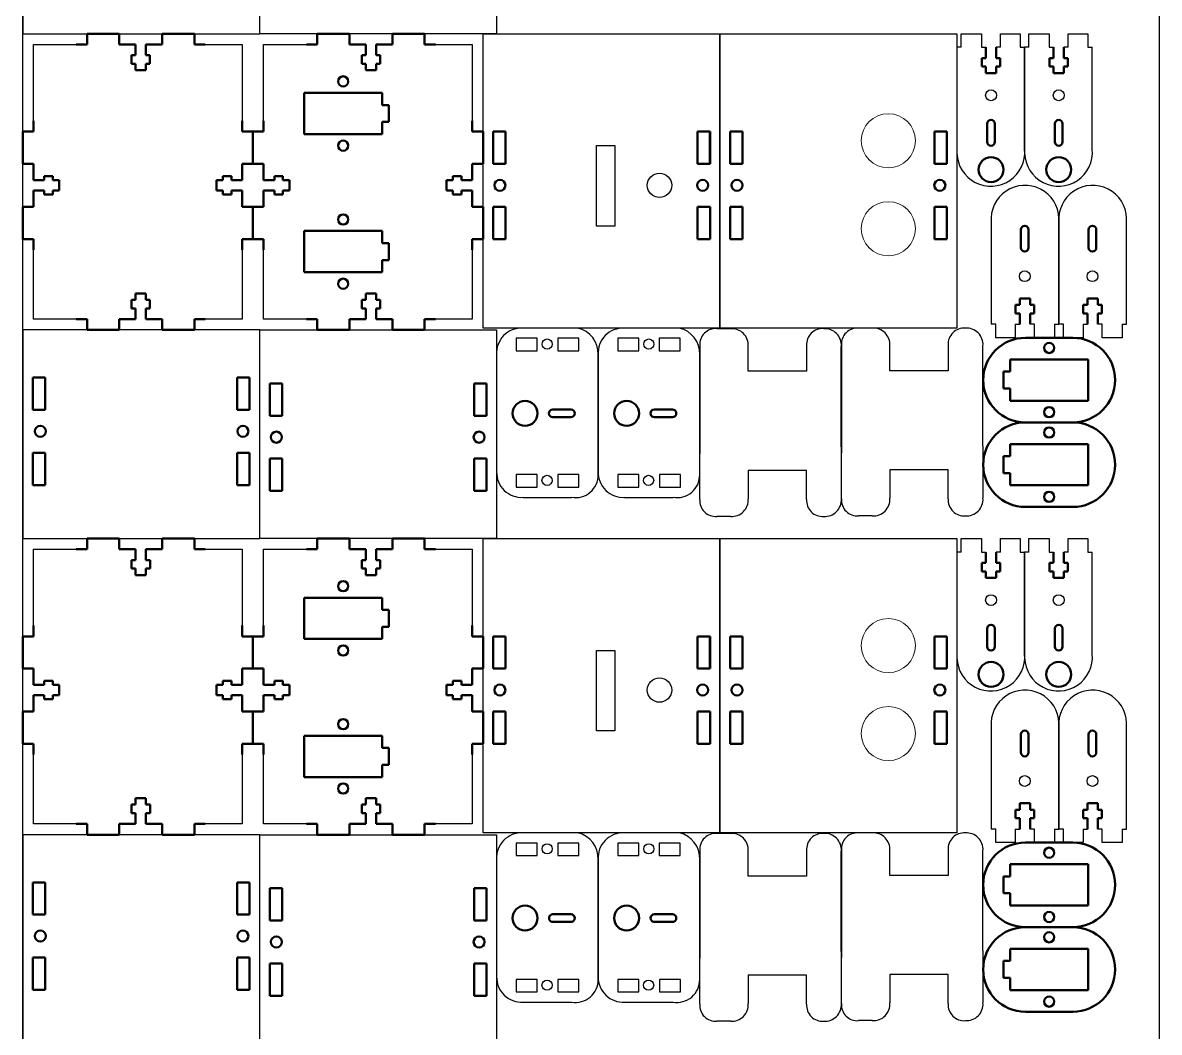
# Model space of a CAD drawing. Header units: millimetres. Extents: x 3153 to 3489, y 398 to 1818.
# Drawn here: x 3153.4 to 3489.2, y 1075.6 to 1374 of the extents above; entities that cross this region are included whole.
import ezdxf

# ---------------------------------------------------------------- set-up
doc = ezdxf.new("R2010")
doc.units = ezdxf.units.MM
doc.layers.add('Visible (ANSI)', color=7, linetype='Continuous', lineweight=50)

msp = doc.modelspace()

# ---------------------------------------------------------------- linework, layer by layer
for p, q in [((3430.66, 1366.7), (3430.66, 1370.7)), ((3430.66, 1370.7), (3436.6, 1370.7)), ((3436.6, 1370.7), (3436.6, 1366.7)), ((3442.25, 1366.7), (3442.25, 1370.7)), ((3442.25, 1370.7), (3448.05, 1370.7)), ((3448.05, 1370.7), (3448.05, 1366.7)), ((3450.66, 1366.7), (3450.66, 1370.7)), ((3450.66, 1370.7), (3456.6, 1370.7)), ((3456.6, 1370.7), (3456.6, 1366.7)), ((3462.25, 1366.7), (3462.25, 1370.7)), ((3462.25, 1370.7), (3468.05, 1370.7)), ((3468.05, 1370.7), (3468.05, 1366.7)), ((3429.38, 1366.7), (3429.38, 1335.4)), ((3430.66, 1366.7), (3429.38, 1366.7)), ((3436.6, 1366.7), (3437.9, 1366.7)), ((3442.25, 1366.7), (3440.95, 1366.7)), ((3448.05, 1366.7), (3449.38, 1366.7)), ((3449.38, 1336.57), (3449.38, 1366.7)), ((3449.38, 1366.7), (3449.38, 1335.4)), ((3450.66, 1366.7), (3449.38, 1366.7)), ((3456.6, 1366.7), (3457.9, 1366.7)), ((3462.25, 1366.7), (3460.95, 1366.7)), ((3468.05, 1366.7), (3469.38, 1366.7)), ((3469.38, 1336.57), (3469.38, 1366.7)), ((3439.5, 1314.98), (3439.5, 1284.85)), ((3459.5, 1284.85), (3459.5, 1316.15)), ((3459.5, 1314.98), (3459.5, 1284.85)), ((3479.5, 1284.85), (3479.5, 1316.15)), ((3317.35, 1283.7), (3301.08, 1283.7)), ((3347.35, 1283.7), (3331.08, 1283.7)), ((3362.53, 1283.54), (3358.49, 1283.54)), ((3404.38, 1283.7), (3400.34, 1283.7)), ((3440.83, 1284.85), (3439.5, 1284.85)), ((3440.83, 1280.85), (3440.83, 1284.85)), ((3446.63, 1284.85), (3446.63, 1280.85)), ((3446.63, 1284.85), (3447.93, 1284.85)), ((3452.28, 1284.85), (3450.98, 1284.85)), ((3452.28, 1280.85), (3452.28, 1284.85)), ((3458.22, 1284.85), (3459.5, 1284.85)), ((3458.22, 1284.85), (3458.22, 1280.85)), ((3460.83, 1284.85), (3459.5, 1284.85)), ((3460.83, 1280.85), (3460.83, 1284.85)), ((3466.63, 1284.85), (3466.63, 1280.85)), ((3466.63, 1284.85), (3467.93, 1284.85)), ((3472.28, 1284.85), (3470.98, 1284.85)), ((3472.28, 1280.85), (3472.28, 1284.85)), ((3478.22, 1284.85), (3479.5, 1284.85)), ((3478.22, 1284.85), (3478.22, 1280.85)), ((3446.63, 1280.85), (3440.83, 1280.85)), ((3458.22, 1280.85), (3452.28, 1280.85)), ((3466.63, 1280.85), (3460.83, 1280.85)), ((3478.22, 1280.85), (3472.28, 1280.85)), ((3323.4, 1240.4), (3323.4, 1276.5)), ((3353.4, 1278.52), (3353.4, 1272.95)), ((3353.4, 1240.4), (3353.4, 1276.5)), ((3367.73, 1270.95), (3367.73, 1278.32)), ((3384.94, 1278.52), (3384.94, 1270.95)), ((3395.23, 1272.95), (3395.23, 1278.32)), ((3395.24, 1278.68), (3395.24, 1273.12)), ((3409.58, 1271.12), (3409.58, 1278.49)), ((3426.79, 1278.68), (3426.79, 1271.12)), ((3437.08, 1273.12), (3437.08, 1278.49)), ((3293.4, 1275.82), (3293.4, 1241.24)), ((3323.4, 1275.82), (3323.4, 1241.24)), ((3353.4, 1272.95), (3353.4, 1246.68)), ((3395.23, 1248.65), (3395.23, 1272.95)), ((3395.24, 1273.12), (3395.24, 1246.85)), ((3437.08, 1248.81), (3437.08, 1273.12)), ((3384.94, 1270.95), (3367.73, 1270.95)), ((3426.79, 1271.12), (3409.58, 1271.12)), ((3353.4, 1233.08), (3353.4, 1248.65)), ((3395.23, 1248.65), (3395.23, 1233.28)), ((3395.24, 1233.25), (3395.24, 1248.81)), ((3437.08, 1248.81), (3437.08, 1233.44)), ((3384.94, 1241.65), (3367.73, 1241.65)), ((3367.73, 1241.65), (3367.73, 1233.28)), ((3384.94, 1233.08), (3384.94, 1241.65)), ((3426.79, 1241.81), (3409.58, 1241.81)), ((3409.58, 1241.81), (3409.58, 1233.44)), ((3426.79, 1233.25), (3426.79, 1241.81)), ((3301.21, 1233.7), (3315.52, 1233.7)), ((3331.21, 1233.7), (3345.52, 1233.7)), ((3362.53, 1228.06), (3358.49, 1228.06)), ((3404.38, 1228.23), (3400.34, 1228.23)), ((3430.66, 1217.53), (3430.66, 1221.53)), ((3430.66, 1221.53), (3436.6, 1221.53)), ((3436.6, 1221.53), (3436.6, 1217.53)), ((3442.25, 1217.53), (3442.25, 1221.53)), ((3442.25, 1221.53), (3448.05, 1221.53)), ((3448.05, 1221.53), (3448.05, 1217.53)), ((3450.66, 1217.53), (3450.66, 1221.53)), ((3450.66, 1221.53), (3456.6, 1221.53)), ((3456.6, 1221.53), (3456.6, 1217.53)), ((3462.25, 1217.53), (3462.25, 1221.53)), ((3462.25, 1221.53), (3468.05, 1221.53)), ((3468.05, 1221.53), (3468.05, 1217.53)), ((3429.38, 1217.53), (3429.38, 1186.22)), ((3430.66, 1217.53), (3429.38, 1217.53)), ((3436.6, 1217.53), (3437.9, 1217.53)), ((3442.25, 1217.53), (3440.95, 1217.53)), ((3448.05, 1217.53), (3449.38, 1217.53)), ((3449.38, 1187.4), (3449.38, 1217.53)), ((3449.38, 1217.53), (3449.38, 1186.22)), ((3450.66, 1217.53), (3449.38, 1217.53)), ((3456.6, 1217.53), (3457.9, 1217.53)), ((3462.25, 1217.53), (3460.95, 1217.53)), ((3468.05, 1217.53), (3469.38, 1217.53)), ((3469.38, 1187.4), (3469.38, 1217.53)), ((3439.5, 1165.81), (3439.5, 1135.68)), ((3459.5, 1135.68), (3459.5, 1166.98)), ((3459.5, 1165.81), (3459.5, 1135.68)), ((3479.5, 1135.68), (3479.5, 1166.98)), ((3440.83, 1135.68), (3439.5, 1135.68)), ((3440.83, 1131.68), (3440.83, 1135.68)), ((3446.63, 1135.68), (3446.63, 1131.68)), ((3446.63, 1135.68), (3447.93, 1135.68)), ((3452.28, 1135.68), (3450.98, 1135.68)), ((3452.28, 1131.68), (3452.28, 1135.68)), ((3458.22, 1135.68), (3459.5, 1135.68)), ((3458.22, 1135.68), (3458.22, 1131.68)), ((3460.83, 1135.68), (3459.5, 1135.68)), ((3460.83, 1131.68), (3460.83, 1135.68)), ((3466.63, 1135.68), (3466.63, 1131.68)), ((3466.63, 1135.68), (3467.93, 1135.68)), ((3472.28, 1135.68), (3470.98, 1135.68)), ((3472.28, 1131.68), (3472.28, 1135.68)), ((3478.22, 1135.68), (3479.5, 1135.68)), ((3478.22, 1135.68), (3478.22, 1131.68)), ((3317.35, 1134.53), (3301.08, 1134.53)), ((3347.35, 1134.53), (3331.08, 1134.53)), ((3362.54, 1134.36), (3358.49, 1134.36)), ((3404.38, 1134.53), (3400.34, 1134.53)), ((3446.63, 1131.68), (3440.83, 1131.68)), ((3458.22, 1131.68), (3452.28, 1131.68)), ((3466.63, 1131.68), (3460.83, 1131.68)), ((3478.22, 1131.68), (3472.28, 1131.68)), ((3353.4, 1129.34), (3353.4, 1123.78)), ((3367.73, 1121.78), (3367.73, 1129.15)), ((3384.94, 1129.34), (3384.94, 1121.78)), ((3395.23, 1123.78), (3395.23, 1129.15)), ((3395.24, 1129.51), (3395.24, 1123.95)), ((3409.58, 1121.95), (3409.58, 1129.31)), ((3426.79, 1129.51), (3426.79, 1121.95)), ((3437.08, 1123.95), (3437.08, 1129.31)), ((3293.4, 1126.64), (3293.4, 1092.07)), ((3323.4, 1091.23), (3323.4, 1127.33)), ((3323.4, 1126.64), (3323.4, 1092.07)), ((3353.4, 1091.23), (3353.4, 1127.33)), ((3353.4, 1123.78), (3353.4, 1097.51)), ((3384.94, 1121.78), (3367.73, 1121.78)), ((3395.23, 1099.47), (3395.23, 1123.78)), ((3395.24, 1123.95), (3395.24, 1097.68)), ((3426.79, 1121.95), (3409.58, 1121.95)), ((3437.08, 1099.64), (3437.08, 1123.95)), ((3353.4, 1083.91), (3353.4, 1099.47)), ((3395.23, 1099.47), (3395.23, 1084.1)), ((3395.24, 1084.08), (3395.24, 1099.64)), ((3437.08, 1099.64), (3437.08, 1084.27)), ((3384.94, 1092.47), (3367.73, 1092.47)), ((3367.73, 1092.47), (3367.73, 1084.1)), ((3384.94, 1083.91), (3384.94, 1092.47)), ((3426.79, 1092.64), (3409.58, 1092.64)), ((3409.58, 1092.64), (3409.58, 1084.27)), ((3426.79, 1084.08), (3426.79, 1092.64)), ((3301.21, 1084.53), (3315.52, 1084.53)), ((3331.21, 1084.53), (3345.52, 1084.53)), ((3362.54, 1078.89), (3358.49, 1078.89)), ((3404.38, 1079.05), (3400.34, 1079.05))]:
    msp.add_line(p, q)
at = {"color": 114, "true_color": 0x139b48}
msp.add_lwpolyline([(3153.39, 1818.22), (3489.16, 1818.22), (3489.16, 398.22), (3153.39, 398.22)], close=True, dxfattribs=at)
for points in [[(3223.4, 1432.34), (3153.4, 1432.34), (3153.4, 1370.7), (3223.4, 1370.7)], [(3293.4, 1370.7), (3223.4, 1370.7), (3223.4, 1432.34), (3293.4, 1432.34)], [(3289.38, 1370.7), (3359.38, 1370.7), (3359.38, 1283.7), (3289.38, 1283.7)], [(3359.38, 1370.7), (3429.38, 1370.7), (3429.38, 1283.7), (3359.38, 1283.7)], [(3322.92, 1337.64), (3328.34, 1337.64), (3328.34, 1313.84), (3322.92, 1313.84)], [(3223.4, 1283.17), (3153.4, 1283.17), (3153.4, 1221.53), (3223.4, 1221.53)], [(3293.4, 1221.53), (3223.4, 1221.53), (3223.4, 1283.17), (3293.4, 1283.17)], [(3299.16, 1277.01), (3305.36, 1277.01), (3305.36, 1280.71), (3299.16, 1280.71)], [(3311.46, 1277.01), (3317.66, 1277.01), (3317.66, 1280.71), (3311.46, 1280.71)], [(3329.16, 1277.01), (3335.36, 1277.01), (3335.36, 1280.71), (3329.16, 1280.71)], [(3341.46, 1277.01), (3347.66, 1277.01), (3347.66, 1280.71), (3341.46, 1280.71)], [(3299.17, 1236.7), (3305.37, 1236.7), (3305.37, 1240.4), (3299.17, 1240.4)], [(3311.47, 1236.7), (3317.67, 1236.7), (3317.67, 1240.4), (3311.47, 1240.4)], [(3329.17, 1236.7), (3335.37, 1236.7), (3335.37, 1240.4), (3329.17, 1240.4)], [(3341.47, 1236.7), (3347.67, 1236.7), (3347.67, 1240.4), (3341.47, 1240.4)], [(3289.38, 1221.53), (3359.38, 1221.53), (3359.38, 1134.53), (3289.38, 1134.53)], [(3359.38, 1221.53), (3429.38, 1221.53), (3429.38, 1134.53), (3359.38, 1134.53)], [(3322.92, 1188.47), (3328.34, 1188.47), (3328.34, 1164.67), (3322.92, 1164.67)], [(3223.4, 1133.99), (3153.4, 1133.99), (3153.4, 1072.35), (3223.4, 1072.35)], [(3293.4, 1072.36), (3223.4, 1072.35), (3223.4, 1133.99), (3293.4, 1134)], [(3299.16, 1127.83), (3305.36, 1127.83), (3305.36, 1131.53), (3299.16, 1131.53)], [(3311.46, 1127.83), (3317.66, 1127.83), (3317.66, 1131.53), (3311.46, 1131.53)], [(3329.16, 1127.83), (3335.36, 1127.83), (3335.36, 1131.53), (3329.16, 1131.53)], [(3341.46, 1127.83), (3347.66, 1127.83), (3347.66, 1131.53), (3341.46, 1131.53)], [(3299.17, 1087.53), (3305.37, 1087.53), (3305.37, 1091.23), (3299.17, 1091.23)], [(3311.47, 1087.53), (3317.67, 1087.53), (3317.67, 1091.23), (3311.47, 1091.23)], [(3329.17, 1087.53), (3335.37, 1087.53), (3335.37, 1091.23), (3329.17, 1091.23)], [(3341.47, 1087.53), (3347.67, 1087.53), (3347.67, 1091.23), (3341.47, 1091.23)]]:
    msp.add_lwpolyline(points, close=True)
for points in [[(3156.57, 1367.52), (3172.39, 1367.53)], [(3156.57, 1341.79), (3156.57, 1367.52)], [(3204.14, 1367.53), (3218.21, 1367.53)], [(3218.21, 1367.53), (3218.21, 1341.79)], [(3224.56, 1367.52), (3240.38, 1367.53)], [(3224.56, 1341.79), (3224.56, 1367.52)], [(3272.13, 1367.53), (3286.2, 1367.53)], [(3286.2, 1367.53), (3286.2, 1341.79)], [(3172.39, 1286.34), (3156.57, 1286.34), (3156.57, 1310.04)], [(3218.21, 1310.04), (3218.21, 1286.34), (3204.14, 1286.34)], [(3240.38, 1286.34), (3224.56, 1286.34), (3224.56, 1310.04)], [(3286.2, 1310.04), (3286.2, 1286.34), (3272.13, 1286.34)], [(3156.57, 1218.35), (3172.39, 1218.35)], [(3156.57, 1192.62), (3156.57, 1218.35)], [(3204.14, 1218.35), (3218.21, 1218.35)], [(3218.21, 1218.35), (3218.21, 1192.62)], [(3224.56, 1218.35), (3240.38, 1218.35)], [(3224.56, 1192.62), (3224.56, 1218.35)], [(3272.13, 1218.35), (3286.21, 1218.35)], [(3286.21, 1218.35), (3286.21, 1192.62)], [(3172.39, 1137.17), (3156.57, 1137.17), (3156.57, 1160.87)], [(3218.21, 1160.87), (3218.21, 1137.17), (3204.14, 1137.17)], [(3240.38, 1137.17), (3224.56, 1137.17), (3224.56, 1160.87)], [(3286.21, 1160.87), (3286.21, 1137.17), (3272.13, 1137.17)]]:
    msp.add_lwpolyline(points)
for centre, radius in [((3439.46, 1352.51), 1.6), ((3459.46, 1352.51), 1.6), ((3341.51, 1325.92), 3.6), ((3449.42, 1299.04), 1.6), ((3469.42, 1299.04), 1.6), ((3308.34, 1279), 1.5), ((3338.34, 1279), 1.5), ((3308.29, 1238.72), 1.5), ((3338.29, 1238.72), 1.5), ((3439.46, 1203.33), 1.6), ((3459.46, 1203.33), 1.6), ((3341.51, 1176.74), 3.6), ((3449.42, 1149.87), 1.6), ((3469.42, 1149.87), 1.6), ((3308.34, 1129.83), 1.5), ((3338.34, 1129.83), 1.5), ((3308.29, 1089.55), 1.5), ((3338.29, 1089.55), 1.5)]:
    msp.add_circle(centre, radius)
at = {"color": 7, "linetype": 'Continuous', "lineweight": 15}
for centre in [(3409.13, 1339.07), (3409.13, 1313.07), (3409.13, 1189.9), (3409.13, 1163.9)]:
    msp.add_circle(centre, 8, dxfattribs=at)
for centre, radius, start, end in [((3439.4, 1335.66), 10.02, 181.5316, 5.1889), ((3459.4, 1335.66), 10.02, 181.5316, 5.1889), ((3449.48, 1315.89), 10.02, 1.5316, 185.1889), ((3469.48, 1315.89), 10.02, 1.5316, 185.1889), ((3300.71, 1276.38), 7.33, 87.1208, 184.3987), ((3315.72, 1276.19), 7.68, 357.7118, 77.7969), ((3330.71, 1276.38), 7.33, 87.1208, 184.3987), ((3345.72, 1276.19), 7.68, 357.7118, 77.7969), ((3358.1, 1278.84), 4.71, 85.2541, 183.942), ((3362.84, 1278.64), 4.91, 356.28, 93.524), ((3389.65, 1278.84), 4.71, 85.2541, 183.942), ((3390.34, 1278.64), 4.91, 356.28, 93.524), ((3399.95, 1279.01), 4.71, 85.2541, 183.942), ((3404.68, 1278.81), 4.91, 356.28, 93.524), ((3431.49, 1279.01), 4.71, 85.2541, 183.942), ((3432.18, 1278.81), 4.91, 356.28, 93.524), ((3300.78, 1241.08), 7.39, 178.7171, 273.3578), ((3316.69, 1240.31), 6.71, 260.0099, 0.7789), ((3330.78, 1241.08), 7.39, 178.7171, 273.3578), ((3346.69, 1240.31), 6.71, 260.0099, 0.7789), ((3358.1, 1232.76), 4.71, 176.058, 274.7459), ((3362.84, 1232.96), 4.91, 266.476, 3.72), ((3389.65, 1232.76), 4.71, 176.058, 274.7459), ((3390.34, 1232.96), 4.91, 266.476, 3.72), ((3399.95, 1232.93), 4.71, 176.058, 274.7459), ((3404.68, 1233.12), 4.91, 266.476, 3.72), ((3431.49, 1232.93), 4.71, 176.058, 274.7459), ((3432.18, 1233.12), 4.91, 266.476, 3.72), ((3439.4, 1186.49), 10.02, 181.5316, 5.1889), ((3459.4, 1186.49), 10.02, 181.5316, 5.1889), ((3449.48, 1166.71), 10.02, 1.5316, 185.1889), ((3469.48, 1166.71), 10.02, 1.5316, 185.1889), ((3300.71, 1127.21), 7.33, 87.1208, 184.3987), ((3315.72, 1127.02), 7.68, 357.7118, 77.7969), ((3330.71, 1127.21), 7.33, 87.1208, 184.3987), ((3345.72, 1127.02), 7.68, 357.7118, 77.7969), ((3358.1, 1129.67), 4.71, 85.2541, 183.942), ((3362.84, 1129.47), 4.91, 356.28, 93.524), ((3389.65, 1129.67), 4.71, 85.2541, 183.942), ((3390.34, 1129.47), 4.91, 356.28, 93.524), ((3399.95, 1129.83), 4.71, 85.2541, 183.942), ((3404.68, 1129.63), 4.91, 356.28, 93.524), ((3431.49, 1129.83), 4.71, 85.2541, 183.942), ((3432.18, 1129.63), 4.91, 356.28, 93.524), ((3300.78, 1091.9), 7.39, 178.7171, 273.3578), ((3330.78, 1091.9), 7.39, 178.7171, 273.3578), ((3316.69, 1091.14), 6.71, 260.0099, 0.7789), ((3346.69, 1091.14), 6.71, 260.0099, 0.7789), ((3358.1, 1083.59), 4.71, 176.058, 274.7459), ((3362.84, 1083.79), 4.91, 266.476, 3.72), ((3389.65, 1083.59), 4.71, 176.058, 274.7459), ((3390.34, 1083.79), 4.91, 266.476, 3.72), ((3399.95, 1083.75), 4.71, 176.058, 274.7459), ((3404.68, 1083.95), 4.91, 266.476, 3.72), ((3431.49, 1083.75), 4.71, 176.058, 274.7459), ((3432.18, 1083.95), 4.91, 266.476, 3.72)]:
    msp.add_arc(centre, radius, start, end)
at = {"layer": 'Visible (ANSI)'}
for p, q in [((3172.39, 1370.7), (3181.91, 1370.7)), ((3172.39, 1367.53), (3172.39, 1370.7)), ((3181.91, 1370.7), (3181.91, 1367.53)), ((3194.61, 1370.7), (3204.14, 1370.7)), ((3194.61, 1367.53), (3194.61, 1370.7)), ((3204.14, 1370.7), (3204.14, 1367.53)), ((3240.38, 1370.7), (3249.91, 1370.7)), ((3240.38, 1367.53), (3240.38, 1370.7)), ((3249.91, 1370.7), (3249.91, 1367.53)), ((3262.61, 1370.7), (3272.13, 1370.7)), ((3262.61, 1367.53), (3262.61, 1370.7)), ((3272.13, 1370.7), (3272.13, 1367.53)), ((3169.21, 1367.53), (3172.39, 1367.53)), ((3181.91, 1367.53), (3186.74, 1367.53)), ((3186.74, 1367.53), (3186.74, 1364.35)), ((3189.79, 1364.35), (3189.79, 1367.53)), ((3189.79, 1367.53), (3194.61, 1367.53)), ((3204.14, 1367.53), (3207.31, 1367.53)), ((3237.21, 1367.53), (3240.38, 1367.53)), ((3249.91, 1367.53), (3254.73, 1367.53)), ((3254.73, 1367.53), (3254.73, 1364.35)), ((3257.78, 1364.35), (3257.78, 1367.53)), ((3257.78, 1367.53), (3262.61, 1367.53)), ((3272.13, 1367.53), (3275.31, 1367.53)), ((3437.9, 1363.53), (3437.9, 1366.7)), ((3440.95, 1366.7), (3440.95, 1363.53)), ((3457.9, 1363.53), (3457.9, 1366.7)), ((3460.95, 1366.7), (3460.95, 1363.53)), ((3185.53, 1364.35), (3185.53, 1361.81)), ((3186.74, 1364.35), (3185.53, 1364.35)), ((3190.99, 1364.35), (3189.79, 1364.35)), ((3190.99, 1361.81), (3190.99, 1364.35)), ((3253.53, 1364.35), (3253.53, 1361.81)), ((3254.73, 1364.35), (3253.53, 1364.35)), ((3258.99, 1364.35), (3257.78, 1364.35)), ((3258.99, 1361.81), (3258.99, 1364.35)), ((3436.69, 1363.53), (3437.9, 1363.53)), ((3436.69, 1360.99), (3436.69, 1363.53)), ((3440.95, 1363.53), (3442.15, 1363.53)), ((3442.15, 1363.53), (3442.15, 1360.99)), ((3456.69, 1363.53), (3457.9, 1363.53)), ((3456.69, 1360.99), (3456.69, 1363.53)), ((3460.95, 1363.53), (3462.15, 1363.53)), ((3462.15, 1363.53), (3462.15, 1360.99)), ((3185.53, 1361.81), (3186.74, 1361.81)), ((3186.74, 1361.81), (3186.74, 1359.91)), ((3186.74, 1359.91), (3189.79, 1359.91)), ((3189.79, 1361.81), (3190.99, 1361.81)), ((3189.79, 1359.91), (3189.79, 1361.81)), ((3253.53, 1361.81), (3254.73, 1361.81)), ((3254.73, 1361.81), (3254.73, 1359.91)), ((3254.73, 1359.91), (3257.78, 1359.91)), ((3257.78, 1361.81), (3258.99, 1361.81)), ((3257.78, 1359.91), (3257.78, 1361.81)), ((3437.9, 1360.99), (3436.69, 1360.99)), ((3437.9, 1359.08), (3437.9, 1360.99)), ((3440.95, 1360.99), (3440.95, 1359.08)), ((3442.15, 1360.99), (3440.95, 1360.99)), ((3457.9, 1360.99), (3456.69, 1360.99)), ((3457.9, 1359.08), (3457.9, 1360.99)), ((3460.95, 1360.99), (3460.95, 1359.08)), ((3462.15, 1360.99), (3460.95, 1360.99)), ((3440.95, 1359.08), (3437.9, 1359.08)), ((3460.95, 1359.08), (3457.9, 1359.08)), ((3236.58, 1341.03), (3236.58, 1353.23)), ((3236.58, 1353.23), (3259.58, 1353.23)), ((3259.58, 1353.23), (3259.58, 1349.63)), ((3259.58, 1349.63), (3261.58, 1349.63)), ((3261.58, 1349.63), (3261.58, 1344.63)), ((3156.57, 1341.79), (3156.57, 1344.97)), ((3218.21, 1341.79), (3218.21, 1344.97)), ((3224.56, 1341.79), (3224.56, 1344.97)), ((3261.58, 1344.63), (3259.58, 1344.63)), ((3259.58, 1344.63), (3259.58, 1341.03)), ((3286.2, 1341.79), (3286.2, 1344.97)), ((3438.32, 1338.75), (3438.32, 1344.08)), ((3440.6, 1344.08), (3440.6, 1338.75)), ((3458.32, 1338.75), (3458.32, 1344.08)), ((3460.6, 1344.08), (3460.6, 1338.75)), ((3153.4, 1332.27), (3153.4, 1341.79)), ((3153.4, 1341.79), (3156.57, 1341.79)), ((3221.39, 1341.79), (3218.21, 1341.79)), ((3221.39, 1332.27), (3221.39, 1341.79)), ((3221.39, 1341.79), (3224.56, 1341.79)), ((3221.39, 1332.27), (3221.39, 1341.79)), ((3259.58, 1341.03), (3236.58, 1341.03)), ((3289.38, 1341.79), (3286.2, 1341.79)), ((3289.38, 1332.27), (3289.38, 1341.79)), ((3292.35, 1341.79), (3296.05, 1341.79)), ((3292.35, 1332.27), (3292.35, 1341.79)), ((3296.05, 1341.79), (3296.05, 1332.27)), ((3352.71, 1341.79), (3356.41, 1341.79)), ((3352.71, 1332.27), (3352.71, 1341.79)), ((3353.26, 1341.79), (3356.44, 1341.79)), ((3356.41, 1341.79), (3356.41, 1332.27)), ((3356.44, 1341.79), (3356.44, 1332.27)), ((3362.35, 1341.79), (3365.52, 1341.79)), ((3362.35, 1332.27), (3362.35, 1341.79)), ((3362.35, 1341.79), (3366.05, 1341.79)), ((3362.35, 1332.27), (3362.35, 1341.79)), ((3366.05, 1341.79), (3366.05, 1332.27)), ((3422.74, 1341.79), (3426.44, 1341.79)), ((3422.74, 1332.27), (3422.74, 1341.79)), ((3423.26, 1341.79), (3426.44, 1341.79)), ((3426.44, 1341.79), (3426.44, 1332.27)), ((3426.44, 1341.79), (3426.44, 1332.27)), ((3156.57, 1332.27), (3153.4, 1332.27)), ((3156.57, 1327.44), (3156.57, 1332.27)), ((3218.21, 1327.44), (3218.21, 1332.27)), ((3218.21, 1332.27), (3221.39, 1332.27)), ((3224.56, 1332.27), (3221.39, 1332.27)), ((3224.56, 1327.44), (3224.56, 1332.27)), ((3286.2, 1327.44), (3286.2, 1332.27)), ((3286.2, 1332.27), (3289.38, 1332.27)), ((3296.05, 1332.27), (3292.35, 1332.27)), ((3356.41, 1332.27), (3352.71, 1332.27)), ((3356.44, 1332.27), (3353.26, 1332.27)), ((3365.52, 1332.27), (3362.35, 1332.27)), ((3366.05, 1332.27), (3362.35, 1332.27)), ((3426.44, 1332.27), (3422.74, 1332.27)), ((3426.44, 1332.27), (3423.26, 1332.27)), ((3159.75, 1327.44), (3156.57, 1327.44)), ((3159.75, 1328.65), (3159.75, 1327.44)), ((3162.29, 1328.65), (3159.75, 1328.65)), ((3162.29, 1327.44), (3162.29, 1328.65)), ((3164.19, 1327.44), (3162.29, 1327.44)), ((3164.19, 1324.39), (3164.19, 1327.44)), ((3210.59, 1324.39), (3210.59, 1327.44)), ((3210.59, 1327.44), (3212.5, 1327.44)), ((3212.5, 1328.65), (3215.04, 1328.65)), ((3212.5, 1327.44), (3212.5, 1328.65)), ((3215.04, 1328.65), (3215.04, 1327.44)), ((3215.04, 1327.44), (3218.21, 1327.44)), ((3227.74, 1327.44), (3224.56, 1327.44)), ((3227.74, 1328.65), (3227.74, 1327.44)), ((3230.28, 1328.65), (3227.74, 1328.65)), ((3230.28, 1327.44), (3230.28, 1328.65)), ((3232.18, 1327.44), (3230.28, 1327.44)), ((3232.18, 1324.39), (3232.18, 1327.44)), ((3278.58, 1324.39), (3278.58, 1327.44)), ((3278.58, 1327.44), (3280.49, 1327.44)), ((3280.49, 1328.65), (3283.03, 1328.65)), ((3280.49, 1327.44), (3280.49, 1328.65)), ((3283.03, 1328.65), (3283.03, 1327.44)), ((3283.03, 1327.44), (3286.2, 1327.44)), ((3156.57, 1324.39), (3159.75, 1324.39)), ((3156.57, 1319.57), (3156.57, 1324.39)), ((3159.75, 1324.39), (3159.75, 1323.18)), ((3159.75, 1323.18), (3162.29, 1323.18)), ((3162.29, 1324.39), (3164.19, 1324.39)), ((3162.29, 1323.18), (3162.29, 1324.39)), ((3212.5, 1324.39), (3210.59, 1324.39)), ((3212.5, 1323.18), (3212.5, 1324.39)), ((3215.04, 1323.18), (3212.5, 1323.18)), ((3215.04, 1324.39), (3215.04, 1323.18)), ((3218.21, 1324.39), (3215.04, 1324.39)), ((3218.21, 1319.57), (3218.21, 1324.39)), ((3224.56, 1324.39), (3227.74, 1324.39)), ((3224.56, 1319.57), (3224.56, 1324.39)), ((3227.74, 1324.39), (3227.74, 1323.18)), ((3227.74, 1323.18), (3230.28, 1323.18)), ((3230.28, 1324.39), (3232.18, 1324.39)), ((3230.28, 1323.18), (3230.28, 1324.39)), ((3280.49, 1324.39), (3278.58, 1324.39)), ((3280.49, 1323.18), (3280.49, 1324.39)), ((3283.03, 1323.18), (3280.49, 1323.18)), ((3283.03, 1324.39), (3283.03, 1323.18)), ((3286.2, 1324.39), (3283.03, 1324.39)), ((3286.2, 1319.57), (3286.2, 1324.39)), ((3153.4, 1310.04), (3153.4, 1319.57)), ((3153.4, 1319.57), (3156.57, 1319.57)), ((3221.39, 1319.57), (3218.21, 1319.57)), ((3221.39, 1310.04), (3221.39, 1319.57)), ((3221.39, 1319.57), (3224.56, 1319.57)), ((3221.39, 1310.04), (3221.39, 1319.57)), ((3289.38, 1319.57), (3286.2, 1319.57)), ((3289.38, 1310.04), (3289.38, 1319.57)), ((3292.35, 1319.57), (3295.52, 1319.57)), ((3292.35, 1310.04), (3292.35, 1319.57)), ((3292.35, 1319.57), (3296.05, 1319.57)), ((3292.35, 1310.04), (3292.35, 1319.57)), ((3296.05, 1319.57), (3296.05, 1310.04)), ((3352.74, 1319.57), (3356.44, 1319.57)), ((3352.74, 1310.04), (3352.74, 1319.57)), ((3353.26, 1319.57), (3356.44, 1319.57)), ((3356.44, 1319.57), (3356.44, 1310.04)), ((3356.44, 1319.57), (3356.44, 1310.04)), ((3362.35, 1319.57), (3365.52, 1319.57)), ((3362.35, 1310.04), (3362.35, 1319.57)), ((3362.35, 1319.57), (3366.05, 1319.57)), ((3362.35, 1310.04), (3362.35, 1319.57)), ((3366.05, 1319.57), (3366.05, 1310.04)), ((3422.74, 1319.57), (3426.44, 1319.57)), ((3422.74, 1310.04), (3422.74, 1319.57)), ((3423.26, 1319.57), (3426.44, 1319.57)), ((3426.44, 1319.57), (3426.44, 1310.04)), ((3426.44, 1319.57), (3426.44, 1310.04)), ((3156.57, 1310.04), (3153.4, 1310.04)), ((3156.57, 1306.87), (3156.57, 1310.04)), ((3218.21, 1306.87), (3218.21, 1310.04)), ((3218.21, 1310.04), (3221.39, 1310.04)), ((3224.56, 1310.04), (3221.39, 1310.04)), ((3224.56, 1306.87), (3224.56, 1310.04)), ((3236.58, 1300.23), (3236.58, 1312.43)), ((3236.58, 1312.43), (3259.58, 1312.43)), ((3259.58, 1312.43), (3259.58, 1308.83)), ((3286.2, 1306.87), (3286.2, 1310.04)), ((3286.2, 1310.04), (3289.38, 1310.04)), ((3295.52, 1310.04), (3292.35, 1310.04)), ((3296.05, 1310.04), (3292.35, 1310.04)), ((3356.44, 1310.04), (3352.74, 1310.04)), ((3356.44, 1310.04), (3353.26, 1310.04)), ((3365.52, 1310.04), (3362.35, 1310.04)), ((3366.05, 1310.04), (3362.35, 1310.04)), ((3426.44, 1310.04), (3422.74, 1310.04)), ((3426.44, 1310.04), (3423.26, 1310.04)), ((3448.27, 1307.47), (3448.27, 1312.8)), ((3450.56, 1312.8), (3450.56, 1307.47)), ((3468.27, 1307.47), (3468.27, 1312.8)), ((3470.56, 1312.8), (3470.56, 1307.47)), ((3259.58, 1308.83), (3261.58, 1308.83)), ((3261.58, 1308.83), (3261.58, 1303.83)), ((3261.58, 1303.83), (3259.58, 1303.83)), ((3259.58, 1303.83), (3259.58, 1300.23)), ((3259.58, 1300.23), (3236.58, 1300.23)), ((3189.79, 1293.96), (3186.74, 1293.96)), ((3186.74, 1293.96), (3186.74, 1292.06)), ((3189.79, 1292.06), (3189.79, 1293.96)), ((3257.78, 1293.96), (3254.73, 1293.96)), ((3254.73, 1293.96), (3254.73, 1292.06)), ((3257.78, 1292.06), (3257.78, 1293.96)), ((3185.53, 1292.06), (3185.53, 1289.52)), ((3186.74, 1292.06), (3185.53, 1292.06)), ((3185.53, 1289.52), (3186.74, 1289.52)), ((3186.74, 1289.52), (3186.74, 1286.34)), ((3190.99, 1292.06), (3189.79, 1292.06)), ((3189.79, 1289.52), (3190.99, 1289.52)), ((3189.79, 1286.34), (3189.79, 1289.52)), ((3190.99, 1289.52), (3190.99, 1292.06)), ((3253.53, 1292.06), (3253.53, 1289.52)), ((3254.73, 1292.06), (3253.53, 1292.06)), ((3253.53, 1289.52), (3254.73, 1289.52)), ((3254.73, 1289.52), (3254.73, 1286.34)), ((3258.99, 1292.06), (3257.78, 1292.06)), ((3257.78, 1289.52), (3258.99, 1289.52)), ((3257.78, 1286.34), (3257.78, 1289.52)), ((3258.99, 1289.52), (3258.99, 1292.06)), ((3446.72, 1290.56), (3447.93, 1290.56)), ((3446.72, 1288.02), (3446.72, 1290.56)), ((3447.93, 1292.47), (3450.98, 1292.47)), ((3447.93, 1290.56), (3447.93, 1292.47)), ((3450.98, 1292.47), (3450.98, 1290.56)), ((3450.98, 1290.56), (3452.18, 1290.56)), ((3452.18, 1290.56), (3452.18, 1288.02)), ((3466.72, 1290.56), (3467.93, 1290.56)), ((3466.72, 1288.02), (3466.72, 1290.56)), ((3467.93, 1292.47), (3470.98, 1292.47)), ((3467.93, 1290.56), (3467.93, 1292.47)), ((3470.98, 1292.47), (3470.98, 1290.56)), ((3470.98, 1290.56), (3472.18, 1290.56)), ((3472.18, 1290.56), (3472.18, 1288.02)), ((3172.39, 1286.34), (3169.21, 1286.34)), ((3172.39, 1283.17), (3172.39, 1286.34)), ((3186.74, 1286.34), (3181.91, 1286.34)), ((3181.91, 1286.34), (3181.91, 1283.17)), ((3194.61, 1286.34), (3189.79, 1286.34)), ((3194.61, 1283.17), (3194.61, 1286.34)), ((3207.31, 1286.34), (3204.14, 1286.34)), ((3204.14, 1286.34), (3204.14, 1283.17)), ((3240.38, 1286.34), (3237.21, 1286.34)), ((3240.38, 1283.17), (3240.38, 1286.34)), ((3254.73, 1286.34), (3249.91, 1286.34)), ((3249.91, 1286.34), (3249.91, 1283.17)), ((3262.61, 1286.34), (3257.78, 1286.34)), ((3262.61, 1283.17), (3262.61, 1286.34)), ((3275.31, 1286.34), (3272.13, 1286.34)), ((3272.13, 1286.34), (3272.13, 1283.17)), ((3447.93, 1288.02), (3446.72, 1288.02)), ((3447.93, 1284.85), (3447.93, 1288.02)), ((3452.18, 1288.02), (3450.98, 1288.02)), ((3450.98, 1288.02), (3450.98, 1284.85)), ((3467.93, 1288.02), (3466.72, 1288.02)), ((3467.93, 1284.85), (3467.93, 1288.02)), ((3472.18, 1288.02), (3470.98, 1288.02)), ((3470.98, 1288.02), (3470.98, 1284.85)), ((3181.91, 1283.17), (3172.39, 1283.17)), ((3204.14, 1283.17), (3194.61, 1283.17)), ((3249.91, 1283.17), (3240.38, 1283.17)), ((3272.13, 1283.17), (3262.61, 1283.17)), ((3463.62, 1280.85), (3449.62, 1280.85)), ((3445.12, 1270.85), (3445.12, 1274.45)), ((3445.12, 1274.45), (3468.12, 1274.45)), ((3468.12, 1274.45), (3468.12, 1262.25)), ((3443.12, 1265.85), (3443.12, 1270.85)), ((3443.12, 1270.85), (3445.12, 1270.85)), ((3159.52, 1269.09), (3156.34, 1269.09)), ((3156.34, 1269.09), (3156.34, 1259.57)), ((3160.04, 1269.09), (3156.34, 1269.09)), ((3156.34, 1269.09), (3156.34, 1259.57)), ((3160.04, 1259.57), (3160.04, 1269.09)), ((3220.43, 1269.09), (3216.73, 1269.09)), ((3216.73, 1269.09), (3216.73, 1259.57)), ((3220.43, 1269.09), (3217.25, 1269.09)), ((3220.43, 1259.57), (3220.43, 1269.09)), ((3220.43, 1259.57), (3220.43, 1269.09)), ((3229.52, 1267.35), (3226.35, 1267.35)), ((3226.35, 1267.35), (3226.35, 1257.83)), ((3230.05, 1267.35), (3226.35, 1267.35)), ((3226.35, 1267.35), (3226.35, 1257.83)), ((3230.05, 1257.83), (3230.05, 1267.35)), ((3290.43, 1267.35), (3286.73, 1267.35)), ((3286.73, 1267.35), (3286.73, 1257.83)), ((3287.25, 1267.35), (3290.43, 1267.35)), ((3290.43, 1267.35), (3290.43, 1257.83)), ((3290.43, 1257.83), (3290.43, 1267.35)), ((3445.12, 1265.85), (3443.12, 1265.85)), ((3445.12, 1262.25), (3445.12, 1265.85)), ((3156.34, 1259.57), (3159.52, 1259.57)), ((3156.34, 1259.57), (3160.04, 1259.57)), ((3216.73, 1259.57), (3220.43, 1259.57)), ((3217.25, 1259.57), (3220.43, 1259.57)), ((3310, 1259.67), (3315.34, 1259.67)), ((3340, 1259.67), (3345.34, 1259.67)), ((3468.12, 1262.25), (3445.12, 1262.25)), ((3226.35, 1257.83), (3229.52, 1257.83)), ((3226.35, 1257.83), (3230.05, 1257.83)), ((3286.73, 1257.83), (3290.43, 1257.83)), ((3290.43, 1257.83), (3287.25, 1257.83)), ((3315.34, 1257.38), (3310, 1257.38)), ((3345.34, 1257.38), (3340, 1257.38)), ((3449.62, 1255.85), (3463.62, 1255.85)), ((3463.62, 1255.85), (3449.62, 1255.85)), ((3445.12, 1245.85), (3445.12, 1249.45)), ((3445.12, 1249.45), (3468.12, 1249.45)), ((3468.12, 1249.45), (3468.12, 1237.25)), ((3159.52, 1246.87), (3156.34, 1246.87)), ((3156.34, 1246.87), (3156.34, 1237.34)), ((3160.04, 1246.87), (3156.34, 1246.87)), ((3156.34, 1246.87), (3156.34, 1237.34)), ((3160.04, 1237.34), (3160.04, 1246.87)), ((3220.43, 1246.87), (3216.73, 1246.87)), ((3216.73, 1246.87), (3216.73, 1237.34)), ((3220.43, 1237.34), (3220.43, 1246.87)), ((3443.12, 1240.85), (3443.12, 1245.85)), ((3443.12, 1245.85), (3445.12, 1245.85)), ((3229.52, 1245.13), (3226.35, 1245.13)), ((3226.35, 1245.13), (3226.35, 1235.6)), ((3230.05, 1245.13), (3226.35, 1245.13)), ((3226.35, 1245.13), (3226.35, 1235.6)), ((3230.05, 1235.6), (3230.05, 1245.13)), ((3290.43, 1245.13), (3286.73, 1245.13)), ((3286.73, 1245.13), (3286.73, 1235.6)), ((3287.25, 1245.13), (3290.43, 1245.13)), ((3290.43, 1245.13), (3290.43, 1235.6)), ((3290.43, 1235.6), (3290.43, 1245.13)), ((3445.12, 1240.85), (3443.12, 1240.85)), ((3445.12, 1237.25), (3445.12, 1240.85)), ((3156.34, 1237.34), (3159.52, 1237.34)), ((3156.34, 1237.34), (3160.04, 1237.34)), ((3216.73, 1237.34), (3220.43, 1237.34)), ((3468.12, 1237.25), (3445.12, 1237.25)), ((3226.35, 1235.6), (3229.52, 1235.6)), ((3226.35, 1235.6), (3230.05, 1235.6)), ((3286.73, 1235.6), (3290.43, 1235.6)), ((3290.43, 1235.6), (3287.25, 1235.6)), ((3449.62, 1230.85), (3463.62, 1230.85)), ((3172.39, 1221.53), (3181.92, 1221.53)), ((3172.39, 1218.35), (3172.39, 1221.53)), ((3181.92, 1221.53), (3181.92, 1218.35)), ((3194.62, 1221.53), (3204.14, 1221.53)), ((3194.62, 1218.35), (3194.62, 1221.53)), ((3204.14, 1221.53), (3204.14, 1218.35)), ((3240.38, 1221.53), (3249.91, 1221.53)), ((3240.38, 1218.35), (3240.38, 1221.53)), ((3249.91, 1221.53), (3249.91, 1218.35)), ((3262.61, 1221.53), (3272.13, 1221.53)), ((3262.61, 1218.35), (3262.61, 1221.53)), ((3272.13, 1221.53), (3272.13, 1218.35)), ((3169.22, 1218.35), (3172.39, 1218.35)), ((3181.92, 1218.35), (3186.74, 1218.35)), ((3186.74, 1218.35), (3186.74, 1215.18)), ((3189.79, 1215.18), (3189.79, 1218.35)), ((3189.79, 1218.35), (3194.62, 1218.35)), ((3204.14, 1218.35), (3207.32, 1218.35)), ((3237.21, 1218.35), (3240.38, 1218.35)), ((3249.91, 1218.35), (3254.73, 1218.35)), ((3254.73, 1218.35), (3254.73, 1215.18)), ((3257.78, 1215.18), (3257.78, 1218.35)), ((3257.78, 1218.35), (3262.61, 1218.35)), ((3272.13, 1218.35), (3275.31, 1218.35)), ((3437.9, 1214.35), (3437.9, 1217.53)), ((3440.95, 1217.53), (3440.95, 1214.35)), ((3457.9, 1214.35), (3457.9, 1217.53)), ((3460.95, 1217.53), (3460.95, 1214.35)), ((3185.53, 1215.18), (3185.53, 1212.64)), ((3186.74, 1215.18), (3185.53, 1215.18)), ((3185.53, 1212.64), (3186.74, 1212.64)), ((3186.74, 1212.64), (3186.74, 1210.73)), ((3191, 1215.18), (3189.79, 1215.18)), ((3189.79, 1212.64), (3191, 1212.64)), ((3189.79, 1210.73), (3189.79, 1212.64)), ((3191, 1212.64), (3191, 1215.18)), ((3253.53, 1215.18), (3253.53, 1212.64)), ((3254.73, 1215.18), (3253.53, 1215.18)), ((3253.53, 1212.64), (3254.73, 1212.64)), ((3254.73, 1212.64), (3254.73, 1210.73)), ((3258.99, 1215.18), (3257.78, 1215.18)), ((3257.78, 1212.64), (3258.99, 1212.64)), ((3257.78, 1210.73), (3257.78, 1212.64)), ((3258.99, 1212.64), (3258.99, 1215.18)), ((3436.69, 1214.35), (3437.9, 1214.35)), ((3436.69, 1211.81), (3436.69, 1214.35)), ((3440.95, 1214.35), (3442.16, 1214.35)), ((3442.16, 1214.35), (3442.16, 1211.81)), ((3456.69, 1214.35), (3457.9, 1214.35)), ((3456.69, 1211.81), (3456.69, 1214.35)), ((3460.95, 1214.35), (3462.16, 1214.35)), ((3462.16, 1214.35), (3462.16, 1211.81)), ((3186.74, 1210.73), (3189.79, 1210.73)), ((3254.73, 1210.73), (3257.78, 1210.73)), ((3437.9, 1211.81), (3436.69, 1211.81)), ((3437.9, 1209.91), (3437.9, 1211.81)), ((3440.95, 1209.91), (3437.9, 1209.91)), ((3440.95, 1211.81), (3440.95, 1209.91)), ((3442.16, 1211.81), (3440.95, 1211.81)), ((3457.9, 1211.81), (3456.69, 1211.81)), ((3457.9, 1209.91), (3457.9, 1211.81)), ((3460.95, 1209.91), (3457.9, 1209.91)), ((3460.95, 1211.81), (3460.95, 1209.91)), ((3462.16, 1211.81), (3460.95, 1211.81)), ((3236.58, 1191.85), (3236.58, 1204.05)), ((3236.58, 1204.05), (3259.58, 1204.05)), ((3259.58, 1204.05), (3259.58, 1200.45)), ((3259.58, 1200.45), (3261.58, 1200.45)), ((3261.58, 1200.45), (3261.58, 1195.45)), ((3156.57, 1192.62), (3156.57, 1195.79)), ((3218.21, 1192.62), (3218.21, 1195.79)), ((3224.56, 1192.62), (3224.56, 1195.79)), ((3261.58, 1195.45), (3259.58, 1195.45)), ((3259.58, 1195.45), (3259.58, 1191.85)), ((3286.21, 1192.62), (3286.21, 1195.79)), ((3153.4, 1183.09), (3153.4, 1192.62)), ((3153.4, 1192.62), (3156.57, 1192.62)), ((3221.39, 1192.62), (3218.21, 1192.62)), ((3221.39, 1183.09), (3221.39, 1192.62)), ((3221.39, 1192.62), (3224.56, 1192.62)), ((3221.39, 1183.09), (3221.39, 1192.62)), ((3289.38, 1192.62), (3286.21, 1192.62)), ((3289.38, 1183.09), (3289.38, 1192.62)), ((3292.35, 1192.62), (3296.05, 1192.62)), ((3292.35, 1183.09), (3292.35, 1192.62)), ((3296.05, 1192.62), (3296.05, 1183.09)), ((3352.71, 1192.62), (3356.41, 1192.62)), ((3352.71, 1183.09), (3352.71, 1192.62)), ((3353.26, 1192.62), (3356.44, 1192.62)), ((3356.41, 1192.62), (3356.41, 1183.09)), ((3356.44, 1192.62), (3356.44, 1183.09)), ((3362.35, 1192.62), (3365.53, 1192.62)), ((3362.35, 1183.09), (3362.35, 1192.62)), ((3362.35, 1192.62), (3366.05, 1192.62)), ((3362.35, 1183.09), (3362.35, 1192.62)), ((3366.05, 1192.62), (3366.05, 1183.09)), ((3422.74, 1192.62), (3426.44, 1192.62)), ((3422.74, 1183.09), (3422.74, 1192.62)), ((3423.26, 1192.62), (3426.44, 1192.62)), ((3426.44, 1192.62), (3426.44, 1183.09)), ((3426.44, 1192.62), (3426.44, 1183.09)), ((3438.32, 1189.57), (3438.32, 1194.91)), ((3440.6, 1194.91), (3440.6, 1189.57)), ((3458.32, 1189.57), (3458.32, 1194.91)), ((3460.6, 1194.91), (3460.6, 1189.57)), ((3259.58, 1191.85), (3236.58, 1191.85)), ((3156.57, 1183.09), (3153.4, 1183.09)), ((3156.57, 1178.27), (3156.57, 1183.09)), ((3218.21, 1178.27), (3218.21, 1183.09)), ((3218.21, 1183.09), (3221.39, 1183.09)), ((3224.56, 1183.09), (3221.39, 1183.09)), ((3224.56, 1178.27), (3224.56, 1183.09)), ((3286.21, 1178.27), (3286.21, 1183.09)), ((3286.21, 1183.09), (3289.38, 1183.09)), ((3296.05, 1183.09), (3292.35, 1183.09)), ((3356.41, 1183.09), (3352.71, 1183.09)), ((3356.44, 1183.09), (3353.26, 1183.09)), ((3365.53, 1183.09), (3362.35, 1183.09)), ((3366.05, 1183.09), (3362.35, 1183.09)), ((3426.44, 1183.09), (3422.74, 1183.09)), ((3426.44, 1183.09), (3423.26, 1183.09)), ((3159.75, 1179.47), (3159.75, 1178.27)), ((3162.29, 1179.47), (3159.75, 1179.47)), ((3162.29, 1178.27), (3162.29, 1179.47)), ((3212.5, 1179.47), (3215.04, 1179.47)), ((3212.5, 1178.27), (3212.5, 1179.47)), ((3215.04, 1179.47), (3215.04, 1178.27)), ((3227.74, 1179.47), (3227.74, 1178.27)), ((3230.28, 1179.47), (3227.74, 1179.47)), ((3230.28, 1178.27), (3230.28, 1179.47)), ((3280.49, 1179.47), (3283.03, 1179.47)), ((3280.49, 1178.27), (3280.49, 1179.47)), ((3283.03, 1179.47), (3283.03, 1178.27)), ((3159.75, 1178.27), (3156.57, 1178.27)), ((3156.57, 1175.22), (3159.75, 1175.22)), ((3156.57, 1170.39), (3156.57, 1175.22)), ((3159.75, 1175.22), (3159.75, 1174.01)), ((3164.19, 1178.27), (3162.29, 1178.27)), ((3162.29, 1175.22), (3164.19, 1175.22)), ((3162.29, 1174.01), (3162.29, 1175.22)), ((3164.19, 1175.22), (3164.19, 1178.27)), ((3210.59, 1175.22), (3210.59, 1178.27)), ((3210.59, 1178.27), (3212.5, 1178.27)), ((3212.5, 1175.22), (3210.59, 1175.22)), ((3212.5, 1174.01), (3212.5, 1175.22)), ((3215.04, 1178.27), (3218.21, 1178.27)), ((3215.04, 1175.22), (3215.04, 1174.01)), ((3218.21, 1175.22), (3215.04, 1175.22)), ((3218.21, 1170.39), (3218.21, 1175.22)), ((3227.74, 1178.27), (3224.56, 1178.27)), ((3224.56, 1175.22), (3227.74, 1175.22)), ((3224.56, 1170.39), (3224.56, 1175.22)), ((3227.74, 1175.22), (3227.74, 1174.01)), ((3232.18, 1178.27), (3230.28, 1178.27)), ((3230.28, 1175.22), (3232.18, 1175.22)), ((3230.28, 1174.01), (3230.28, 1175.22)), ((3232.18, 1175.22), (3232.18, 1178.27)), ((3278.59, 1175.22), (3278.59, 1178.27)), ((3278.59, 1178.27), (3280.49, 1178.27)), ((3280.49, 1175.22), (3278.59, 1175.22)), ((3280.49, 1174.01), (3280.49, 1175.22)), ((3283.03, 1178.27), (3286.21, 1178.27)), ((3283.03, 1175.22), (3283.03, 1174.01)), ((3286.21, 1175.22), (3283.03, 1175.22)), ((3286.21, 1170.39), (3286.21, 1175.22)), ((3159.75, 1174.01), (3162.29, 1174.01)), ((3215.04, 1174.01), (3212.5, 1174.01)), ((3227.74, 1174.01), (3230.28, 1174.01)), ((3283.03, 1174.01), (3280.49, 1174.01)), ((3153.4, 1160.87), (3153.4, 1170.39)), ((3153.4, 1170.39), (3156.57, 1170.39)), ((3221.39, 1170.39), (3218.21, 1170.39)), ((3221.39, 1160.87), (3221.39, 1170.39)), ((3221.39, 1170.39), (3224.56, 1170.39)), ((3221.39, 1160.87), (3221.39, 1170.39)), ((3289.38, 1170.39), (3286.21, 1170.39)), ((3289.38, 1160.87), (3289.38, 1170.39)), ((3292.35, 1170.39), (3295.53, 1170.39)), ((3292.35, 1160.87), (3292.35, 1170.39)), ((3292.35, 1170.39), (3296.05, 1170.39)), ((3292.35, 1160.87), (3292.35, 1170.39)), ((3296.05, 1170.39), (3296.05, 1160.87)), ((3352.74, 1170.39), (3356.44, 1170.39)), ((3352.74, 1160.87), (3352.74, 1170.39)), ((3353.26, 1170.39), (3356.44, 1170.39)), ((3356.44, 1170.39), (3356.44, 1160.87)), ((3356.44, 1170.39), (3356.44, 1160.87)), ((3362.35, 1170.39), (3365.53, 1170.39)), ((3362.35, 1160.87), (3362.35, 1170.39)), ((3362.35, 1170.39), (3366.05, 1170.39)), ((3362.35, 1160.87), (3362.35, 1170.39)), ((3366.05, 1170.39), (3366.05, 1160.87)), ((3422.74, 1170.39), (3426.44, 1170.39)), ((3422.74, 1160.87), (3422.74, 1170.39)), ((3423.26, 1170.39), (3426.44, 1170.39)), ((3426.44, 1170.39), (3426.44, 1160.87)), ((3426.44, 1170.39), (3426.44, 1160.87)), ((3236.58, 1151.05), (3236.58, 1163.25)), ((3236.58, 1163.25), (3259.58, 1163.25)), ((3259.58, 1163.25), (3259.58, 1159.65)), ((3448.28, 1158.3), (3448.28, 1163.63)), ((3450.56, 1163.63), (3450.56, 1158.3)), ((3468.28, 1158.3), (3468.28, 1163.63)), ((3470.56, 1163.63), (3470.56, 1158.3)), ((3156.57, 1160.87), (3153.4, 1160.87)), ((3156.57, 1157.69), (3156.57, 1160.87)), ((3218.21, 1157.69), (3218.21, 1160.87)), ((3218.21, 1160.87), (3221.39, 1160.87)), ((3224.56, 1160.87), (3221.39, 1160.87)), ((3224.56, 1157.69), (3224.56, 1160.87)), ((3259.58, 1159.65), (3261.58, 1159.65)), ((3261.58, 1159.65), (3261.58, 1154.65)), ((3286.21, 1157.69), (3286.21, 1160.87)), ((3286.21, 1160.87), (3289.38, 1160.87)), ((3295.53, 1160.87), (3292.35, 1160.87)), ((3296.05, 1160.87), (3292.35, 1160.87)), ((3356.44, 1160.87), (3352.74, 1160.87)), ((3356.44, 1160.87), (3353.26, 1160.87)), ((3365.53, 1160.87), (3362.35, 1160.87)), ((3366.05, 1160.87), (3362.35, 1160.87)), ((3426.44, 1160.87), (3422.74, 1160.87)), ((3426.44, 1160.87), (3423.26, 1160.87)), ((3261.58, 1154.65), (3259.58, 1154.65)), ((3259.58, 1154.65), (3259.58, 1151.05)), ((3259.58, 1151.05), (3236.58, 1151.05)), ((3185.53, 1142.88), (3185.53, 1140.34)), ((3186.74, 1142.88), (3185.53, 1142.88)), ((3189.79, 1144.79), (3186.74, 1144.79)), ((3186.74, 1144.79), (3186.74, 1142.88)), ((3189.79, 1142.88), (3189.79, 1144.79)), ((3191, 1142.88), (3189.79, 1142.88)), ((3191, 1140.34), (3191, 1142.88)), ((3253.53, 1142.88), (3253.53, 1140.34)), ((3254.73, 1142.88), (3253.53, 1142.88)), ((3257.78, 1144.79), (3254.73, 1144.79)), ((3254.73, 1144.79), (3254.73, 1142.88)), ((3257.78, 1142.88), (3257.78, 1144.79)), ((3258.99, 1142.88), (3257.78, 1142.88)), ((3258.99, 1140.34), (3258.99, 1142.88)), ((3447.93, 1143.3), (3450.98, 1143.3)), ((3447.93, 1141.39), (3447.93, 1143.3)), ((3450.98, 1143.3), (3450.98, 1141.39)), ((3467.93, 1143.3), (3470.98, 1143.3)), ((3467.93, 1141.39), (3467.93, 1143.3)), ((3470.98, 1143.3), (3470.98, 1141.39)), ((3185.53, 1140.34), (3186.74, 1140.34)), ((3186.74, 1140.34), (3186.74, 1137.17)), ((3189.79, 1140.34), (3191, 1140.34)), ((3189.79, 1137.17), (3189.79, 1140.34)), ((3253.53, 1140.34), (3254.73, 1140.34)), ((3254.73, 1140.34), (3254.73, 1137.17)), ((3257.78, 1140.34), (3258.99, 1140.34)), ((3257.78, 1137.17), (3257.78, 1140.34)), ((3446.72, 1141.39), (3447.93, 1141.39)), ((3446.72, 1138.85), (3446.72, 1141.39)), ((3447.93, 1138.85), (3446.72, 1138.85)), ((3447.93, 1135.68), (3447.93, 1138.85)), ((3450.98, 1141.39), (3452.18, 1141.39)), ((3452.18, 1138.85), (3450.98, 1138.85)), ((3450.98, 1138.85), (3450.98, 1135.68)), ((3452.18, 1141.39), (3452.18, 1138.85)), ((3466.72, 1141.39), (3467.93, 1141.39)), ((3466.72, 1138.85), (3466.72, 1141.39)), ((3467.93, 1138.85), (3466.72, 1138.85)), ((3467.93, 1135.68), (3467.93, 1138.85)), ((3470.98, 1141.39), (3472.18, 1141.39)), ((3472.18, 1138.85), (3470.98, 1138.85)), ((3470.98, 1138.85), (3470.98, 1135.68)), ((3472.18, 1141.39), (3472.18, 1138.85)), ((3172.39, 1137.17), (3169.22, 1137.17)), ((3172.39, 1133.99), (3172.39, 1137.17)), ((3186.74, 1137.17), (3181.92, 1137.17)), ((3181.92, 1137.17), (3181.92, 1133.99)), ((3194.62, 1137.17), (3189.79, 1137.17)), ((3194.62, 1133.99), (3194.62, 1137.17)), ((3207.32, 1137.17), (3204.14, 1137.17)), ((3204.14, 1137.17), (3204.14, 1133.99)), ((3240.38, 1137.17), (3237.21, 1137.17)), ((3240.38, 1133.99), (3240.38, 1137.17)), ((3254.73, 1137.17), (3249.91, 1137.17)), ((3249.91, 1137.17), (3249.91, 1133.99)), ((3262.61, 1137.17), (3257.78, 1137.17)), ((3262.61, 1133.99), (3262.61, 1137.17)), ((3275.31, 1137.17), (3272.13, 1137.17)), ((3272.13, 1137.17), (3272.13, 1133.99)), ((3181.92, 1133.99), (3172.39, 1133.99)), ((3204.14, 1133.99), (3194.62, 1133.99)), ((3249.91, 1133.99), (3240.38, 1133.99)), ((3272.13, 1133.99), (3262.61, 1133.99)), ((3463.62, 1131.68), (3449.62, 1131.68)), ((3445.12, 1121.68), (3445.12, 1125.28)), ((3445.12, 1125.28), (3468.12, 1125.28)), ((3468.12, 1125.28), (3468.12, 1113.08)), ((3443.12, 1116.68), (3443.12, 1121.68)), ((3443.12, 1121.68), (3445.12, 1121.68)), ((3159.52, 1119.92), (3156.35, 1119.92)), ((3156.35, 1119.92), (3156.35, 1110.4)), ((3160.05, 1119.92), (3156.35, 1119.92)), ((3156.35, 1119.92), (3156.35, 1110.4)), ((3160.05, 1110.4), (3160.05, 1119.92)), ((3220.43, 1119.92), (3216.73, 1119.92)), ((3216.73, 1119.92), (3216.73, 1110.4)), ((3220.43, 1119.92), (3217.25, 1119.92)), ((3220.43, 1110.4), (3220.43, 1119.92)), ((3220.43, 1110.4), (3220.43, 1119.92)), ((3229.52, 1118.18), (3226.35, 1118.18)), ((3226.35, 1118.18), (3226.35, 1108.65)), ((3230.05, 1118.18), (3226.35, 1118.18)), ((3226.35, 1118.18), (3226.35, 1108.65)), ((3230.05, 1108.65), (3230.05, 1118.18)), ((3290.43, 1118.18), (3286.73, 1118.18)), ((3286.73, 1118.18), (3286.73, 1108.65)), ((3287.25, 1118.18), (3290.43, 1118.18)), ((3290.43, 1118.18), (3290.43, 1108.65)), ((3290.43, 1108.65), (3290.43, 1118.18)), ((3445.12, 1116.68), (3443.12, 1116.68)), ((3445.12, 1113.08), (3445.12, 1116.68)), ((3468.12, 1113.08), (3445.12, 1113.08)), ((3156.35, 1110.4), (3159.52, 1110.4)), ((3156.35, 1110.4), (3160.05, 1110.4)), ((3216.73, 1110.4), (3220.43, 1110.4)), ((3217.25, 1110.4), (3220.43, 1110.4)), ((3226.35, 1108.65), (3229.52, 1108.65)), ((3226.35, 1108.65), (3230.05, 1108.65)), ((3286.73, 1108.65), (3290.43, 1108.65)), ((3290.43, 1108.65), (3287.25, 1108.65)), ((3310.01, 1110.49), (3315.34, 1110.49)), ((3315.34, 1108.21), (3310.01, 1108.21)), ((3340.01, 1110.49), (3345.34, 1110.49)), ((3345.34, 1108.21), (3340.01, 1108.21)), ((3449.62, 1106.68), (3463.62, 1106.68)), ((3463.62, 1106.68), (3449.62, 1106.68)), ((3445.12, 1096.68), (3445.12, 1100.28)), ((3445.12, 1100.28), (3468.12, 1100.28)), ((3468.12, 1100.28), (3468.12, 1088.08)), ((3159.52, 1097.7), (3156.35, 1097.7)), ((3156.35, 1097.7), (3156.35, 1088.17)), ((3160.05, 1097.7), (3156.35, 1097.7)), ((3156.35, 1097.7), (3156.35, 1088.17)), ((3160.05, 1088.17), (3160.05, 1097.7)), ((3220.43, 1097.7), (3216.73, 1097.7)), ((3216.73, 1097.7), (3216.73, 1088.17)), ((3220.43, 1088.17), (3220.43, 1097.7)), ((3229.52, 1095.95), (3226.35, 1095.95)), ((3226.35, 1095.95), (3226.35, 1086.43)), ((3230.05, 1095.95), (3226.35, 1095.95)), ((3226.35, 1095.95), (3226.35, 1086.43)), ((3230.05, 1086.43), (3230.05, 1095.95)), ((3290.43, 1095.95), (3286.73, 1095.95)), ((3286.73, 1095.95), (3286.73, 1086.43)), ((3287.26, 1095.95), (3290.43, 1095.95)), ((3290.43, 1095.95), (3290.43, 1086.43)), ((3290.43, 1086.43), (3290.43, 1095.95)), ((3443.12, 1091.68), (3443.12, 1096.68)), ((3443.12, 1096.68), (3445.12, 1096.68)), ((3445.12, 1091.68), (3443.12, 1091.68)), ((3445.12, 1088.08), (3445.12, 1091.68)), ((3156.35, 1088.17), (3159.52, 1088.17)), ((3156.35, 1088.17), (3160.05, 1088.17)), ((3216.73, 1088.17), (3220.43, 1088.17)), ((3468.12, 1088.08), (3445.12, 1088.08)), ((3226.35, 1086.43), (3229.52, 1086.43)), ((3226.35, 1086.43), (3230.05, 1086.43)), ((3286.73, 1086.43), (3290.43, 1086.43)), ((3290.43, 1086.43), (3287.26, 1086.43)), ((3449.62, 1081.68), (3463.62, 1081.68))]:
    msp.add_line(p, q, dxfattribs=at)
for centre, radius in [((3248.08, 1356.63), 1.5), ((3248.08, 1337.63), 1.5), ((3439.46, 1330.54), 3.68), ((3459.46, 1330.54), 3.68), ((3294.35, 1325.92), 1.63), ((3354.26, 1325.92), 1.63), ((3364.39, 1325.92), 1.63), ((3424.33, 1325.92), 1.63), ((3248.08, 1315.83), 1.5), ((3248.08, 1296.83), 1.5), ((3456.62, 1277.85), 1.5), ((3301.8, 1258.52), 3.68), ((3331.8, 1258.52), 3.68), ((3456.62, 1258.85), 1.5), ((3158.57, 1253.22), 1.63), ((3218.44, 1253.22), 1.63), ((3228.33, 1251.48), 1.63), ((3288.23, 1251.48), 1.63), ((3456.62, 1252.85), 1.5), ((3456.62, 1233.85), 1.5), ((3248.08, 1207.45), 1.5), ((3248.08, 1188.45), 1.5), ((3439.46, 1181.37), 3.68), ((3459.46, 1181.37), 3.68), ((3294.36, 1176.74), 1.63), ((3354.26, 1176.74), 1.63), ((3364.39, 1176.74), 1.63), ((3424.33, 1176.74), 1.63), ((3248.08, 1166.65), 1.5), ((3248.08, 1147.65), 1.5), ((3456.62, 1128.68), 1.5), ((3301.8, 1109.35), 3.68), ((3331.8, 1109.35), 3.68), ((3456.62, 1109.68), 1.5), ((3158.57, 1104.05), 1.63), ((3218.44, 1104.05), 1.63), ((3456.62, 1103.68), 1.5), ((3228.33, 1102.3), 1.63), ((3288.23, 1102.3), 1.63), ((3456.62, 1084.68), 1.5)]:
    msp.add_circle(centre, radius, dxfattribs=at)
for centre, radius, start, end in [((3439.46, 1344.08), 1.14, 0, 180), ((3459.46, 1344.08), 1.14, 0, 180), ((3439.46, 1338.75), 1.14, 180, 0), ((3459.46, 1338.75), 1.14, 180, 0), ((3449.42, 1312.8), 1.14, 0, 180), ((3469.42, 1312.8), 1.14, 0, 180), ((3449.42, 1307.47), 1.14, 180, 0), ((3469.42, 1307.47), 1.14, 180, 0), ((3449.62, 1268.35), 12.5, 90, 270), ((3463.62, 1268.35), 12.5, 270, 90), ((3310, 1258.52), 1.14, 90, 270), ((3315.34, 1258.52), 1.14, 270, 90), ((3340, 1258.52), 1.14, 90, 270), ((3345.34, 1258.52), 1.14, 270, 90), ((3449.62, 1243.35), 12.5, 90, 270), ((3463.62, 1243.35), 12.5, 270, 90), ((3439.46, 1194.91), 1.14, 0, 180), ((3459.46, 1194.91), 1.14, 0, 180), ((3439.46, 1189.57), 1.14, 180, 0), ((3459.46, 1189.57), 1.14, 180, 0), ((3449.42, 1163.63), 1.14, 0, 180), ((3469.42, 1163.63), 1.14, 0, 180), ((3449.42, 1158.3), 1.14, 180, 0), ((3469.42, 1158.3), 1.14, 180, 0), ((3449.62, 1119.18), 12.5, 90, 270), ((3463.62, 1119.18), 12.5, 270, 90), ((3310.01, 1109.35), 1.14, 90, 270), ((3315.34, 1109.35), 1.14, 270, 90), ((3340.01, 1109.35), 1.14, 90, 270), ((3345.34, 1109.35), 1.14, 270, 90), ((3449.62, 1094.18), 12.5, 90, 270), ((3463.62, 1094.18), 12.5, 270, 90)]:
    msp.add_arc(centre, radius, start, end, dxfattribs=at)

doc.saveas('drawing.dxf')
